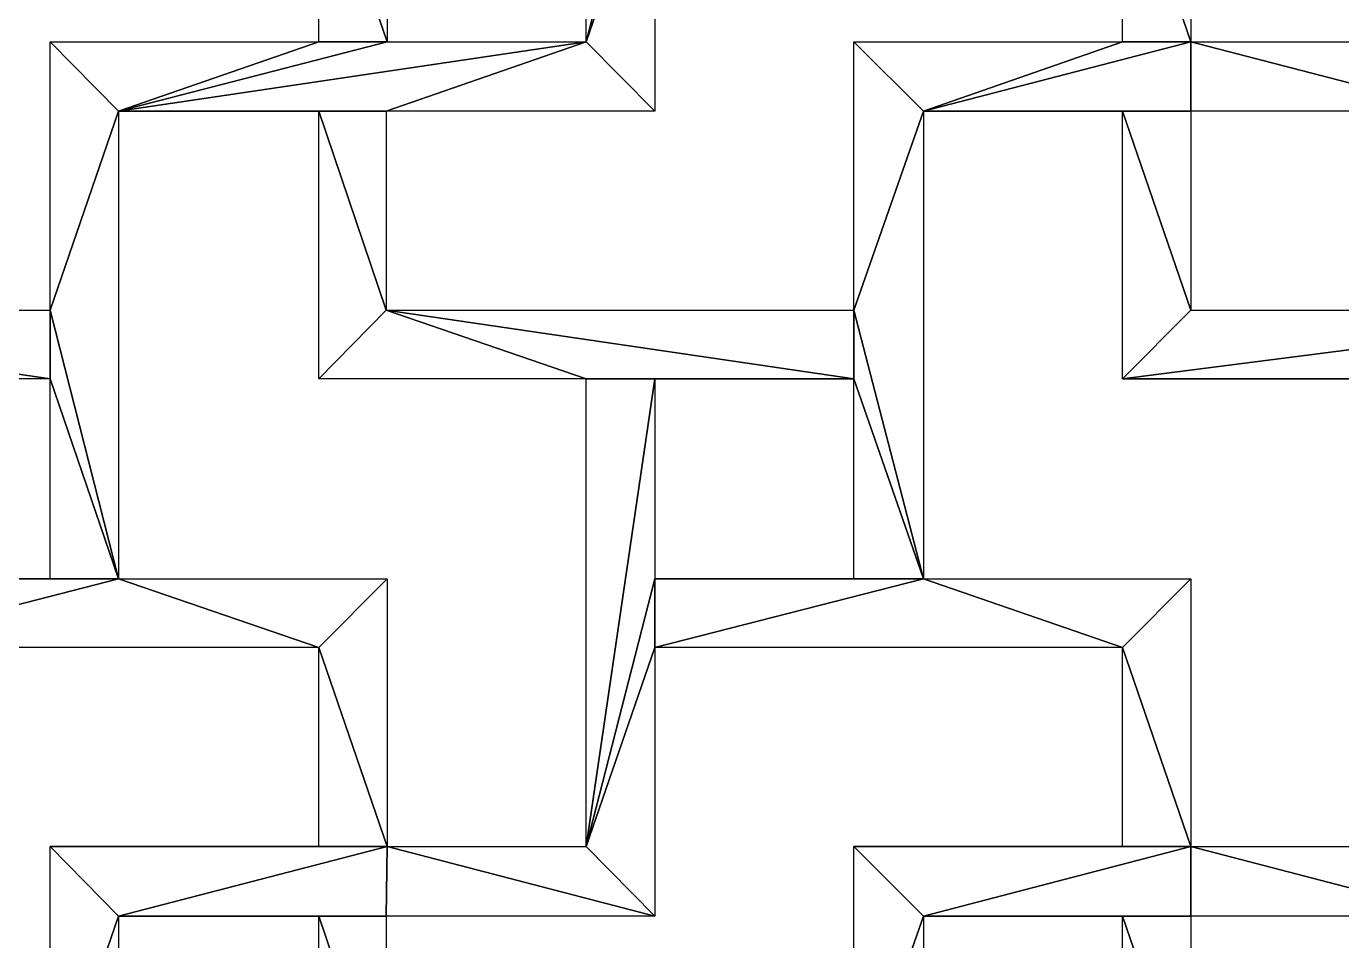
# Model space of a CAD drawing. Header units: centimetres. Extents: x -27.5 to -18.9, y -9.4 to 9.5.
# Drawn here: x -25.642 to -23.354, y -2.883 to -1.293 of the extents above; entities that cross this region are included whole.
import ezdxf

# ---------------------------------------------------------------- set-up
doc = ezdxf.new("R2010")
doc.units = ezdxf.units.CM
doc.header["$MEASUREMENT"] = 0
doc.layers.add('layer 1', color=7, linetype='Continuous')

msp = doc.modelspace()

# ---------------------------------------------------------------- linework, layer by layer
at = {"layer": 'layer 1', "color": 250}
for points in [[(-24.6683, -0.50614), (-24.6683, -0.50614), (-24.6683, -1.31955), (-24.6683, -1.31955), (-24.6683, -1.31955), (-24.6683, -1.31955), (-24.54926, -0.85445), (-24.54926, -0.85445), (-24.54926, -0.85445), (-24.54926, -0.85445), (-24.6683, -0.50614), (-24.6683, -0.50614)], [(-24.6683, -0.50614), (-24.6683, -0.50614), (-24.6683, -1.31955), (-24.6683, -1.31955), (-24.6683, -1.31955), (-24.6683, -1.31955), (-24.54926, -0.85445), (-24.54926, -0.85445), (-24.54926, -0.85445), (-24.54926, -0.85445), (-24.6683, -0.50614), (-24.6683, -0.50614)], [(-25.01455, -0.85445), (-25.01455, -0.85445), (-25.1336, -0.9734), (-25.1336, -0.9734), (-25.1336, -0.9734), (-25.1336, -0.9734), (-25.01455, -1.31955), (-25.01455, -1.31955), (-25.01455, -1.31955), (-25.01455, -1.31955), (-25.01455, -0.85445), (-25.01455, -0.85445)], [(-25.01455, -0.85445), (-25.01455, -0.85445), (-25.1336, -0.9734), (-25.1336, -0.9734), (-25.1336, -0.9734), (-25.1336, -0.9734), (-25.01455, -1.31955), (-25.01455, -1.31955), (-25.01455, -1.31955), (-25.01455, -1.31955), (-25.01455, -0.85445), (-25.01455, -0.85445)], [(-24.54926, -0.85445), (-24.54926, -0.85445), (-24.6683, -1.31955), (-24.6683, -1.31955), (-24.6683, -1.31955), (-24.6683, -1.31955), (-24.54926, -0.9734), (-24.54926, -0.9734), (-24.54926, -0.9734), (-24.54926, -0.9734), (-24.54926, -0.85445), (-24.54926, -0.85445)], [(-24.54926, -0.85445), (-24.54926, -0.85445), (-24.6683, -1.31955), (-24.6683, -1.31955), (-24.6683, -1.31955), (-24.6683, -1.31955), (-24.54926, -0.9734), (-24.54926, -0.9734), (-24.54926, -0.9734), (-24.54926, -0.9734), (-24.54926, -0.85445), (-24.54926, -0.85445)], [(-23.6165, -0.85445), (-23.6165, -0.85445), (-23.73551, -0.9734), (-23.73551, -0.9734), (-23.73551, -0.9734), (-23.73551, -0.9734), (-23.6165, -1.31955), (-23.6165, -1.31955), (-23.6165, -1.31955), (-23.6165, -1.31955), (-23.6165, -0.85445), (-23.6165, -0.85445)], [(-23.6165, -0.85445), (-23.6165, -0.85445), (-23.73551, -0.9734), (-23.73551, -0.9734), (-23.73551, -0.9734), (-23.73551, -0.9734), (-23.6165, -1.31955), (-23.6165, -1.31955), (-23.6165, -1.31955), (-23.6165, -1.31955), (-23.6165, -0.85445), (-23.6165, -0.85445)], [(-25.1336, -0.9734), (-25.1336, -0.9734), (-25.1336, -1.31955), (-25.1336, -1.31955), (-25.1336, -1.31955), (-25.1336, -1.31955), (-25.01455, -1.31955), (-25.01455, -1.31955), (-25.01455, -1.31955), (-25.01455, -1.31955), (-25.1336, -0.9734), (-25.1336, -0.9734)], [(-25.1336, -0.9734), (-25.1336, -0.9734), (-25.1336, -1.31955), (-25.1336, -1.31955), (-25.1336, -1.31955), (-25.1336, -1.31955), (-25.01455, -1.31955), (-25.01455, -1.31955), (-25.01455, -1.31955), (-25.01455, -1.31955), (-25.1336, -0.9734), (-25.1336, -0.9734)], [(-24.54926, -0.9734), (-24.54926, -0.9734), (-24.6683, -1.31955), (-24.6683, -1.31955), (-24.6683, -1.31955), (-24.6683, -1.31955), (-24.54926, -1.4407), (-24.54926, -1.4407), (-24.54926, -1.4407), (-24.54926, -1.4407), (-24.54926, -0.9734), (-24.54926, -0.9734)], [(-24.54926, -0.9734), (-24.54926, -0.9734), (-24.6683, -1.31955), (-24.6683, -1.31955), (-24.6683, -1.31955), (-24.6683, -1.31955), (-24.54926, -1.4407), (-24.54926, -1.4407), (-24.54926, -1.4407), (-24.54926, -1.4407), (-24.54926, -0.9734), (-24.54926, -0.9734)], [(-23.73551, -0.9734), (-23.73551, -0.9734), (-23.73551, -1.31955), (-23.73551, -1.31955), (-23.73551, -1.31955), (-23.73551, -1.31955), (-23.6165, -1.31955), (-23.6165, -1.31955), (-23.6165, -1.31955), (-23.6165, -1.31955), (-23.73551, -0.9734), (-23.73551, -0.9734)], [(-23.73551, -0.9734), (-23.73551, -0.9734), (-23.73551, -1.31955), (-23.73551, -1.31955), (-23.73551, -1.31955), (-23.73551, -1.31955), (-23.6165, -1.31955), (-23.6165, -1.31955), (-23.6165, -1.31955), (-23.6165, -1.31955), (-23.73551, -0.9734), (-23.73551, -0.9734)], [(-25.60105, -1.31955), (-25.60105, -1.31955), (-25.48201, -1.4407), (-25.48201, -1.4407), (-25.48201, -1.4407), (-25.48201, -1.4407), (-25.1336, -1.31955), (-25.1336, -1.31955), (-25.1336, -1.31955), (-25.1336, -1.31955), (-25.60105, -1.31955), (-25.60105, -1.31955)], [(-25.60105, -1.31955), (-25.60105, -1.31955), (-25.48201, -1.4407), (-25.48201, -1.4407), (-25.48201, -1.4407), (-25.48201, -1.4407), (-25.1336, -1.31955), (-25.1336, -1.31955), (-25.1336, -1.31955), (-25.1336, -1.31955), (-25.60105, -1.31955), (-25.60105, -1.31955)], [(-25.60105, -1.31955), (-25.60105, -1.31955), (-25.60105, -1.78681), (-25.60105, -1.78681), (-25.60105, -1.78681), (-25.60105, -1.78681), (-25.48201, -1.4407), (-25.48201, -1.4407), (-25.48201, -1.4407), (-25.48201, -1.4407), (-25.60105, -1.31955), (-25.60105, -1.31955)], [(-25.60105, -1.31955), (-25.60105, -1.31955), (-25.60105, -1.78681), (-25.60105, -1.78681), (-25.60105, -1.78681), (-25.60105, -1.78681), (-25.48201, -1.4407), (-25.48201, -1.4407), (-25.48201, -1.4407), (-25.48201, -1.4407), (-25.60105, -1.31955), (-25.60105, -1.31955)], [(-24.6683, -1.31955), (-24.6683, -1.31955), (-25.48201, -1.4407), (-25.48201, -1.4407), (-25.48201, -1.4407), (-25.48201, -1.4407), (-25.01671, -1.4407), (-25.01671, -1.4407), (-25.01671, -1.4407), (-25.01671, -1.4407), (-24.6683, -1.31955), (-24.6683, -1.31955)], [(-24.6683, -1.31955), (-24.6683, -1.31955), (-25.48201, -1.4407), (-25.48201, -1.4407), (-25.48201, -1.4407), (-25.48201, -1.4407), (-25.01671, -1.4407), (-25.01671, -1.4407), (-25.01671, -1.4407), (-25.01671, -1.4407), (-24.6683, -1.31955), (-24.6683, -1.31955)], [(-25.01455, -1.31955), (-25.01455, -1.31955), (-25.48201, -1.4407), (-25.48201, -1.4407), (-25.48201, -1.4407), (-25.48201, -1.4407), (-24.6683, -1.31955), (-24.6683, -1.31955), (-24.6683, -1.31955), (-24.6683, -1.31955), (-25.01455, -1.31955), (-25.01455, -1.31955)], [(-25.01455, -1.31955), (-25.01455, -1.31955), (-25.48201, -1.4407), (-25.48201, -1.4407), (-25.48201, -1.4407), (-25.48201, -1.4407), (-24.6683, -1.31955), (-24.6683, -1.31955), (-24.6683, -1.31955), (-24.6683, -1.31955), (-25.01455, -1.31955), (-25.01455, -1.31955)], [(-25.1336, -1.31955), (-25.1336, -1.31955), (-25.48201, -1.4407), (-25.48201, -1.4407), (-25.48201, -1.4407), (-25.48201, -1.4407), (-25.01455, -1.31955), (-25.01455, -1.31955), (-25.01455, -1.31955), (-25.01455, -1.31955), (-25.1336, -1.31955), (-25.1336, -1.31955)], [(-25.1336, -1.31955), (-25.1336, -1.31955), (-25.48201, -1.4407), (-25.48201, -1.4407), (-25.48201, -1.4407), (-25.48201, -1.4407), (-25.01455, -1.31955), (-25.01455, -1.31955), (-25.01455, -1.31955), (-25.01455, -1.31955), (-25.1336, -1.31955), (-25.1336, -1.31955)], [(-24.6683, -1.31955), (-24.6683, -1.31955), (-25.01671, -1.4407), (-25.01671, -1.4407), (-25.01671, -1.4407), (-25.01671, -1.4407), (-24.54926, -1.4407), (-24.54926, -1.4407), (-24.54926, -1.4407), (-24.54926, -1.4407), (-24.6683, -1.31955), (-24.6683, -1.31955)], [(-24.6683, -1.31955), (-24.6683, -1.31955), (-25.01671, -1.4407), (-25.01671, -1.4407), (-25.01671, -1.4407), (-25.01671, -1.4407), (-24.54926, -1.4407), (-24.54926, -1.4407), (-24.54926, -1.4407), (-24.54926, -1.4407), (-24.6683, -1.31955), (-24.6683, -1.31955)], [(-24.20296, -1.31955), (-24.20296, -1.31955), (-24.0818, -1.4407), (-24.0818, -1.4407), (-24.0818, -1.4407), (-24.0818, -1.4407), (-23.73551, -1.31955), (-23.73551, -1.31955), (-23.73551, -1.31955), (-23.73551, -1.31955), (-24.20296, -1.31955), (-24.20296, -1.31955)], [(-24.20296, -1.31955), (-24.20296, -1.31955), (-24.0818, -1.4407), (-24.0818, -1.4407), (-24.0818, -1.4407), (-24.0818, -1.4407), (-23.73551, -1.31955), (-23.73551, -1.31955), (-23.73551, -1.31955), (-23.73551, -1.31955), (-24.20296, -1.31955), (-24.20296, -1.31955)], [(-24.20296, -1.31955), (-24.20296, -1.31955), (-24.20296, -1.78681), (-24.20296, -1.78681), (-24.20296, -1.78681), (-24.20296, -1.78681), (-24.0818, -1.4407), (-24.0818, -1.4407), (-24.0818, -1.4407), (-24.0818, -1.4407), (-24.20296, -1.31955), (-24.20296, -1.31955)], [(-24.20296, -1.31955), (-24.20296, -1.31955), (-24.20296, -1.78681), (-24.20296, -1.78681), (-24.20296, -1.78681), (-24.20296, -1.78681), (-24.0818, -1.4407), (-24.0818, -1.4407), (-24.0818, -1.4407), (-24.0818, -1.4407), (-24.20296, -1.31955), (-24.20296, -1.31955)], [(-23.6165, -1.31955), (-23.6165, -1.31955), (-24.0818, -1.4407), (-24.0818, -1.4407), (-24.0818, -1.4407), (-24.0818, -1.4407), (-23.6165, -1.4407), (-23.6165, -1.4407), (-23.6165, -1.4407), (-23.6165, -1.4407), (-23.6165, -1.31955), (-23.6165, -1.31955)], [(-23.6165, -1.31955), (-23.6165, -1.31955), (-24.0818, -1.4407), (-24.0818, -1.4407), (-24.0818, -1.4407), (-24.0818, -1.4407), (-23.6165, -1.4407), (-23.6165, -1.4407), (-23.6165, -1.4407), (-23.6165, -1.4407), (-23.6165, -1.31955), (-23.6165, -1.31955)], [(-23.73551, -1.31955), (-23.73551, -1.31955), (-24.0818, -1.4407), (-24.0818, -1.4407), (-24.0818, -1.4407), (-24.0818, -1.4407), (-23.6165, -1.31955), (-23.6165, -1.31955), (-23.6165, -1.31955), (-23.6165, -1.31955), (-23.73551, -1.31955), (-23.73551, -1.31955)], [(-23.73551, -1.31955), (-23.73551, -1.31955), (-24.0818, -1.4407), (-24.0818, -1.4407), (-24.0818, -1.4407), (-24.0818, -1.4407), (-23.6165, -1.31955), (-23.6165, -1.31955), (-23.6165, -1.31955), (-23.6165, -1.31955), (-23.73551, -1.31955), (-23.73551, -1.31955)], [(-23.6165, -1.31955), (-23.6165, -1.31955), (-23.6165, -1.4407), (-23.6165, -1.4407), (-23.6165, -1.4407), (-23.6165, -1.4407), (-23.15117, -1.4407), (-23.15117, -1.4407), (-23.15117, -1.4407), (-23.15117, -1.4407), (-23.6165, -1.31955), (-23.6165, -1.31955)], [(-23.6165, -1.31955), (-23.6165, -1.31955), (-23.6165, -1.4407), (-23.6165, -1.4407), (-23.6165, -1.4407), (-23.6165, -1.4407), (-23.15117, -1.4407), (-23.15117, -1.4407), (-23.15117, -1.4407), (-23.15117, -1.4407), (-23.6165, -1.31955), (-23.6165, -1.31955)], [(-23.26805, -1.31955), (-23.26805, -1.31955), (-23.6165, -1.31955), (-23.6165, -1.31955), (-23.6165, -1.31955), (-23.6165, -1.31955), (-23.15117, -1.4407), (-23.15117, -1.4407), (-23.15117, -1.4407), (-23.15117, -1.4407), (-23.26805, -1.31955), (-23.26805, -1.31955)], [(-23.26805, -1.31955), (-23.26805, -1.31955), (-23.6165, -1.31955), (-23.6165, -1.31955), (-23.6165, -1.31955), (-23.6165, -1.31955), (-23.15117, -1.4407), (-23.15117, -1.4407), (-23.15117, -1.4407), (-23.15117, -1.4407), (-23.26805, -1.31955), (-23.26805, -1.31955)], [(-25.48201, -1.4407), (-25.48201, -1.4407), (-25.60105, -1.78681), (-25.60105, -1.78681), (-25.60105, -1.78681), (-25.60105, -1.78681), (-25.48201, -2.25407), (-25.48201, -2.25407), (-25.48201, -2.25407), (-25.48201, -2.25407), (-25.48201, -1.4407), (-25.48201, -1.4407)], [(-25.48201, -1.4407), (-25.48201, -1.4407), (-25.60105, -1.78681), (-25.60105, -1.78681), (-25.60105, -1.78681), (-25.60105, -1.78681), (-25.48201, -2.25407), (-25.48201, -2.25407), (-25.48201, -2.25407), (-25.48201, -2.25407), (-25.48201, -1.4407), (-25.48201, -1.4407)], [(-25.01671, -1.4407), (-25.01671, -1.4407), (-25.48201, -1.4407), (-25.48201, -1.4407), (-25.48201, -1.4407), (-25.48201, -1.4407), (-25.1336, -1.4407), (-25.1336, -1.4407), (-25.1336, -1.4407), (-25.1336, -1.4407), (-25.01671, -1.4407), (-25.01671, -1.4407)], [(-25.01671, -1.4407), (-25.01671, -1.4407), (-25.48201, -1.4407), (-25.48201, -1.4407), (-25.48201, -1.4407), (-25.48201, -1.4407), (-25.1336, -1.4407), (-25.1336, -1.4407), (-25.1336, -1.4407), (-25.1336, -1.4407), (-25.01671, -1.4407), (-25.01671, -1.4407)], [(-25.1336, -1.4407), (-25.1336, -1.4407), (-25.1336, -1.9058), (-25.1336, -1.9058), (-25.1336, -1.9058), (-25.1336, -1.9058), (-25.01671, -1.78681), (-25.01671, -1.78681), (-25.01671, -1.78681), (-25.01671, -1.78681), (-25.1336, -1.4407), (-25.1336, -1.4407)], [(-25.1336, -1.4407), (-25.1336, -1.4407), (-25.1336, -1.9058), (-25.1336, -1.9058), (-25.1336, -1.9058), (-25.1336, -1.9058), (-25.01671, -1.78681), (-25.01671, -1.78681), (-25.01671, -1.78681), (-25.01671, -1.78681), (-25.1336, -1.4407), (-25.1336, -1.4407)], [(-25.01671, -1.4407), (-25.01671, -1.4407), (-25.1336, -1.4407), (-25.1336, -1.4407), (-25.1336, -1.4407), (-25.1336, -1.4407), (-25.01671, -1.78681), (-25.01671, -1.78681), (-25.01671, -1.78681), (-25.01671, -1.78681), (-25.01671, -1.4407), (-25.01671, -1.4407)], [(-25.01671, -1.4407), (-25.01671, -1.4407), (-25.1336, -1.4407), (-25.1336, -1.4407), (-25.1336, -1.4407), (-25.1336, -1.4407), (-25.01671, -1.78681), (-25.01671, -1.78681), (-25.01671, -1.78681), (-25.01671, -1.78681), (-25.01671, -1.4407), (-25.01671, -1.4407)], [(-24.0818, -1.4407), (-24.0818, -1.4407), (-24.20296, -1.78681), (-24.20296, -1.78681), (-24.20296, -1.78681), (-24.20296, -1.78681), (-24.0818, -2.25407), (-24.0818, -2.25407), (-24.0818, -2.25407), (-24.0818, -2.25407), (-24.0818, -1.4407), (-24.0818, -1.4407)], [(-24.0818, -1.4407), (-24.0818, -1.4407), (-24.20296, -1.78681), (-24.20296, -1.78681), (-24.20296, -1.78681), (-24.20296, -1.78681), (-24.0818, -2.25407), (-24.0818, -2.25407), (-24.0818, -2.25407), (-24.0818, -2.25407), (-24.0818, -1.4407), (-24.0818, -1.4407)], [(-23.6165, -1.4407), (-23.6165, -1.4407), (-24.0818, -1.4407), (-24.0818, -1.4407), (-24.0818, -1.4407), (-24.0818, -1.4407), (-23.73551, -1.4407), (-23.73551, -1.4407), (-23.73551, -1.4407), (-23.73551, -1.4407), (-23.6165, -1.4407), (-23.6165, -1.4407)], [(-23.6165, -1.4407), (-23.6165, -1.4407), (-24.0818, -1.4407), (-24.0818, -1.4407), (-24.0818, -1.4407), (-24.0818, -1.4407), (-23.73551, -1.4407), (-23.73551, -1.4407), (-23.73551, -1.4407), (-23.73551, -1.4407), (-23.6165, -1.4407), (-23.6165, -1.4407)], [(-23.73551, -1.4407), (-23.73551, -1.4407), (-23.73551, -1.9058), (-23.73551, -1.9058), (-23.73551, -1.9058), (-23.73551, -1.9058), (-23.6165, -1.78681), (-23.6165, -1.78681), (-23.6165, -1.78681), (-23.6165, -1.78681), (-23.73551, -1.4407), (-23.73551, -1.4407)], [(-23.73551, -1.4407), (-23.73551, -1.4407), (-23.73551, -1.9058), (-23.73551, -1.9058), (-23.73551, -1.9058), (-23.73551, -1.9058), (-23.6165, -1.78681), (-23.6165, -1.78681), (-23.6165, -1.78681), (-23.6165, -1.78681), (-23.73551, -1.4407), (-23.73551, -1.4407)], [(-23.6165, -1.4407), (-23.6165, -1.4407), (-23.73551, -1.4407), (-23.73551, -1.4407), (-23.73551, -1.4407), (-23.73551, -1.4407), (-23.6165, -1.78681), (-23.6165, -1.78681), (-23.6165, -1.78681), (-23.6165, -1.78681), (-23.6165, -1.4407), (-23.6165, -1.4407)], [(-23.6165, -1.4407), (-23.6165, -1.4407), (-23.73551, -1.4407), (-23.73551, -1.4407), (-23.73551, -1.4407), (-23.73551, -1.4407), (-23.6165, -1.78681), (-23.6165, -1.78681), (-23.6165, -1.78681), (-23.6165, -1.78681), (-23.6165, -1.4407), (-23.6165, -1.4407)], [(-26.4148, -1.78681), (-26.4148, -1.78681), (-25.9473, -1.9058), (-25.9473, -1.9058), (-25.9473, -1.9058), (-25.9473, -1.9058), (-25.60105, -1.9058), (-25.60105, -1.9058), (-25.60105, -1.9058), (-25.60105, -1.9058), (-26.4148, -1.78681), (-26.4148, -1.78681)], [(-26.4148, -1.78681), (-26.4148, -1.78681), (-25.9473, -1.9058), (-25.9473, -1.9058), (-25.9473, -1.9058), (-25.9473, -1.9058), (-25.60105, -1.9058), (-25.60105, -1.9058), (-25.60105, -1.9058), (-25.60105, -1.9058), (-26.4148, -1.78681), (-26.4148, -1.78681)], [(-25.60105, -1.9058), (-25.60105, -1.9058), (-25.60105, -1.78681), (-25.60105, -1.78681), (-25.60105, -1.78681), (-25.60105, -1.78681), (-26.4148, -1.78681), (-26.4148, -1.78681), (-26.4148, -1.78681), (-26.4148, -1.78681), (-25.60105, -1.9058), (-25.60105, -1.9058)], [(-25.60105, -1.9058), (-25.60105, -1.9058), (-25.60105, -1.78681), (-25.60105, -1.78681), (-25.60105, -1.78681), (-25.60105, -1.78681), (-26.4148, -1.78681), (-26.4148, -1.78681), (-26.4148, -1.78681), (-26.4148, -1.78681), (-25.60105, -1.9058), (-25.60105, -1.9058)], [(-25.60105, -1.78681), (-25.60105, -1.78681), (-25.60105, -1.9058), (-25.60105, -1.9058), (-25.60105, -1.9058), (-25.60105, -1.9058), (-25.48201, -2.25407), (-25.48201, -2.25407), (-25.48201, -2.25407), (-25.48201, -2.25407), (-25.60105, -1.78681), (-25.60105, -1.78681)], [(-25.60105, -1.78681), (-25.60105, -1.78681), (-25.60105, -1.9058), (-25.60105, -1.9058), (-25.60105, -1.9058), (-25.60105, -1.9058), (-25.48201, -2.25407), (-25.48201, -2.25407), (-25.48201, -2.25407), (-25.48201, -2.25407), (-25.60105, -1.78681), (-25.60105, -1.78681)], [(-25.01671, -1.78681), (-25.01671, -1.78681), (-25.1336, -1.9058), (-25.1336, -1.9058), (-25.1336, -1.9058), (-25.1336, -1.9058), (-24.6683, -1.9058), (-24.6683, -1.9058), (-24.6683, -1.9058), (-24.6683, -1.9058), (-25.01671, -1.78681), (-25.01671, -1.78681)], [(-25.01671, -1.78681), (-25.01671, -1.78681), (-25.1336, -1.9058), (-25.1336, -1.9058), (-25.1336, -1.9058), (-25.1336, -1.9058), (-24.6683, -1.9058), (-24.6683, -1.9058), (-24.6683, -1.9058), (-24.6683, -1.9058), (-25.01671, -1.78681), (-25.01671, -1.78681)], [(-25.01671, -1.78681), (-25.01671, -1.78681), (-24.6683, -1.9058), (-24.6683, -1.9058), (-24.6683, -1.9058), (-24.6683, -1.9058), (-24.20296, -1.9058), (-24.20296, -1.9058), (-24.20296, -1.9058), (-24.20296, -1.9058), (-25.01671, -1.78681), (-25.01671, -1.78681)], [(-25.01671, -1.78681), (-25.01671, -1.78681), (-24.6683, -1.9058), (-24.6683, -1.9058), (-24.6683, -1.9058), (-24.6683, -1.9058), (-24.20296, -1.9058), (-24.20296, -1.9058), (-24.20296, -1.9058), (-24.20296, -1.9058), (-25.01671, -1.78681), (-25.01671, -1.78681)], [(-24.20296, -1.9058), (-24.20296, -1.9058), (-24.20296, -1.78681), (-24.20296, -1.78681), (-24.20296, -1.78681), (-24.20296, -1.78681), (-25.01671, -1.78681), (-25.01671, -1.78681), (-25.01671, -1.78681), (-25.01671, -1.78681), (-24.20296, -1.9058), (-24.20296, -1.9058)], [(-24.20296, -1.9058), (-24.20296, -1.9058), (-24.20296, -1.78681), (-24.20296, -1.78681), (-24.20296, -1.78681), (-24.20296, -1.78681), (-25.01671, -1.78681), (-25.01671, -1.78681), (-25.01671, -1.78681), (-25.01671, -1.78681), (-24.20296, -1.9058), (-24.20296, -1.9058)], [(-24.20296, -1.78681), (-24.20296, -1.78681), (-24.20296, -1.9058), (-24.20296, -1.9058), (-24.20296, -1.9058), (-24.20296, -1.9058), (-24.0818, -2.25407), (-24.0818, -2.25407), (-24.0818, -2.25407), (-24.0818, -2.25407), (-24.20296, -1.78681), (-24.20296, -1.78681)], [(-24.20296, -1.78681), (-24.20296, -1.78681), (-24.20296, -1.9058), (-24.20296, -1.9058), (-24.20296, -1.9058), (-24.20296, -1.9058), (-24.0818, -2.25407), (-24.0818, -2.25407), (-24.0818, -2.25407), (-24.0818, -2.25407), (-24.20296, -1.78681), (-24.20296, -1.78681)], [(-22.80275, -1.78681), (-22.80275, -1.78681), (-23.73551, -1.9058), (-23.73551, -1.9058), (-23.73551, -1.9058), (-23.73551, -1.9058), (-23.15117, -1.9058), (-23.15117, -1.9058), (-23.15117, -1.9058), (-23.15117, -1.9058), (-22.80275, -1.78681), (-22.80275, -1.78681)], [(-22.80275, -1.78681), (-22.80275, -1.78681), (-23.73551, -1.9058), (-23.73551, -1.9058), (-23.73551, -1.9058), (-23.73551, -1.9058), (-23.15117, -1.9058), (-23.15117, -1.9058), (-23.15117, -1.9058), (-23.15117, -1.9058), (-22.80275, -1.78681), (-22.80275, -1.78681)], [(-23.6165, -1.78681), (-23.6165, -1.78681), (-23.73551, -1.9058), (-23.73551, -1.9058), (-23.73551, -1.9058), (-23.73551, -1.9058), (-22.80275, -1.78681), (-22.80275, -1.78681), (-22.80275, -1.78681), (-22.80275, -1.78681), (-23.6165, -1.78681), (-23.6165, -1.78681)], [(-23.6165, -1.78681), (-23.6165, -1.78681), (-23.73551, -1.9058), (-23.73551, -1.9058), (-23.73551, -1.9058), (-23.73551, -1.9058), (-22.80275, -1.78681), (-22.80275, -1.78681), (-22.80275, -1.78681), (-22.80275, -1.78681), (-23.6165, -1.78681), (-23.6165, -1.78681)], [(-25.60105, -1.9058), (-25.60105, -1.9058), (-25.60105, -2.25407), (-25.60105, -2.25407), (-25.60105, -2.25407), (-25.60105, -2.25407), (-25.48201, -2.25407), (-25.48201, -2.25407), (-25.48201, -2.25407), (-25.48201, -2.25407), (-25.60105, -1.9058), (-25.60105, -1.9058)], [(-25.60105, -1.9058), (-25.60105, -1.9058), (-25.60105, -2.25407), (-25.60105, -2.25407), (-25.60105, -2.25407), (-25.60105, -2.25407), (-25.48201, -2.25407), (-25.48201, -2.25407), (-25.48201, -2.25407), (-25.48201, -2.25407), (-25.60105, -1.9058), (-25.60105, -1.9058)], [(-24.54926, -1.9058), (-24.54926, -1.9058), (-24.6683, -2.71918), (-24.6683, -2.71918), (-24.6683, -2.71918), (-24.6683, -2.71918), (-24.54926, -2.25407), (-24.54926, -2.25407), (-24.54926, -2.25407), (-24.54926, -2.25407), (-24.54926, -1.9058), (-24.54926, -1.9058)], [(-24.54926, -1.9058), (-24.54926, -1.9058), (-24.6683, -2.71918), (-24.6683, -2.71918), (-24.6683, -2.71918), (-24.6683, -2.71918), (-24.54926, -2.25407), (-24.54926, -2.25407), (-24.54926, -2.25407), (-24.54926, -2.25407), (-24.54926, -1.9058), (-24.54926, -1.9058)], [(-24.6683, -1.9058), (-24.6683, -1.9058), (-24.54926, -1.9058), (-24.54926, -1.9058), (-24.54926, -1.9058), (-24.54926, -1.9058), (-24.20296, -1.9058), (-24.20296, -1.9058), (-24.20296, -1.9058), (-24.20296, -1.9058), (-24.6683, -1.9058), (-24.6683, -1.9058)], [(-24.6683, -1.9058), (-24.6683, -1.9058), (-24.54926, -1.9058), (-24.54926, -1.9058), (-24.54926, -1.9058), (-24.54926, -1.9058), (-24.20296, -1.9058), (-24.20296, -1.9058), (-24.20296, -1.9058), (-24.20296, -1.9058), (-24.6683, -1.9058), (-24.6683, -1.9058)], [(-24.6683, -1.9058), (-24.6683, -1.9058), (-24.6683, -2.71918), (-24.6683, -2.71918), (-24.6683, -2.71918), (-24.6683, -2.71918), (-24.54926, -1.9058), (-24.54926, -1.9058), (-24.54926, -1.9058), (-24.54926, -1.9058), (-24.6683, -1.9058), (-24.6683, -1.9058)], [(-24.6683, -1.9058), (-24.6683, -1.9058), (-24.6683, -2.71918), (-24.6683, -2.71918), (-24.6683, -2.71918), (-24.6683, -2.71918), (-24.54926, -1.9058), (-24.54926, -1.9058), (-24.54926, -1.9058), (-24.54926, -1.9058), (-24.6683, -1.9058), (-24.6683, -1.9058)], [(-24.20296, -1.9058), (-24.20296, -1.9058), (-24.20296, -2.25407), (-24.20296, -2.25407), (-24.20296, -2.25407), (-24.20296, -2.25407), (-24.0818, -2.25407), (-24.0818, -2.25407), (-24.0818, -2.25407), (-24.0818, -2.25407), (-24.20296, -1.9058), (-24.20296, -1.9058)], [(-24.20296, -1.9058), (-24.20296, -1.9058), (-24.20296, -2.25407), (-24.20296, -2.25407), (-24.20296, -2.25407), (-24.20296, -2.25407), (-24.0818, -2.25407), (-24.0818, -2.25407), (-24.0818, -2.25407), (-24.0818, -2.25407), (-24.20296, -1.9058), (-24.20296, -1.9058)], [(-23.15117, -1.9058), (-23.15117, -1.9058), (-23.73551, -1.9058), (-23.73551, -1.9058), (-23.73551, -1.9058), (-23.73551, -1.9058), (-23.26805, -1.9058), (-23.26805, -1.9058), (-23.26805, -1.9058), (-23.26805, -1.9058), (-23.15117, -1.9058), (-23.15117, -1.9058)], [(-23.15117, -1.9058), (-23.15117, -1.9058), (-23.73551, -1.9058), (-23.73551, -1.9058), (-23.73551, -1.9058), (-23.73551, -1.9058), (-23.26805, -1.9058), (-23.26805, -1.9058), (-23.26805, -1.9058), (-23.26805, -1.9058), (-23.15117, -1.9058), (-23.15117, -1.9058)], [(-25.48201, -2.25407), (-25.48201, -2.25407), (-25.9473, -2.37307), (-25.9473, -2.37307), (-25.9473, -2.37307), (-25.9473, -2.37307), (-25.1336, -2.37307), (-25.1336, -2.37307), (-25.1336, -2.37307), (-25.1336, -2.37307), (-25.48201, -2.25407), (-25.48201, -2.25407)], [(-25.48201, -2.25407), (-25.48201, -2.25407), (-25.9473, -2.37307), (-25.9473, -2.37307), (-25.9473, -2.37307), (-25.9473, -2.37307), (-25.1336, -2.37307), (-25.1336, -2.37307), (-25.1336, -2.37307), (-25.1336, -2.37307), (-25.48201, -2.25407), (-25.48201, -2.25407)], [(-25.9473, -2.25407), (-25.9473, -2.25407), (-25.9473, -2.37307), (-25.9473, -2.37307), (-25.9473, -2.37307), (-25.9473, -2.37307), (-25.48201, -2.25407), (-25.48201, -2.25407), (-25.48201, -2.25407), (-25.48201, -2.25407), (-25.9473, -2.25407), (-25.9473, -2.25407)], [(-25.9473, -2.25407), (-25.9473, -2.25407), (-25.9473, -2.37307), (-25.9473, -2.37307), (-25.9473, -2.37307), (-25.9473, -2.37307), (-25.48201, -2.25407), (-25.48201, -2.25407), (-25.48201, -2.25407), (-25.48201, -2.25407), (-25.9473, -2.25407), (-25.9473, -2.25407)], [(-25.60105, -2.25407), (-25.60105, -2.25407), (-25.9473, -2.25407), (-25.9473, -2.25407), (-25.9473, -2.25407), (-25.9473, -2.25407), (-25.48201, -2.25407), (-25.48201, -2.25407), (-25.48201, -2.25407), (-25.48201, -2.25407), (-25.60105, -2.25407), (-25.60105, -2.25407)], [(-25.60105, -2.25407), (-25.60105, -2.25407), (-25.9473, -2.25407), (-25.9473, -2.25407), (-25.9473, -2.25407), (-25.9473, -2.25407), (-25.48201, -2.25407), (-25.48201, -2.25407), (-25.48201, -2.25407), (-25.48201, -2.25407), (-25.60105, -2.25407), (-25.60105, -2.25407)], [(-25.48201, -2.25407), (-25.48201, -2.25407), (-25.1336, -2.37307), (-25.1336, -2.37307), (-25.1336, -2.37307), (-25.1336, -2.37307), (-25.01455, -2.25407), (-25.01455, -2.25407), (-25.01455, -2.25407), (-25.01455, -2.25407), (-25.48201, -2.25407), (-25.48201, -2.25407)], [(-25.48201, -2.25407), (-25.48201, -2.25407), (-25.1336, -2.37307), (-25.1336, -2.37307), (-25.1336, -2.37307), (-25.1336, -2.37307), (-25.01455, -2.25407), (-25.01455, -2.25407), (-25.01455, -2.25407), (-25.01455, -2.25407), (-25.48201, -2.25407), (-25.48201, -2.25407)], [(-25.01455, -2.25407), (-25.01455, -2.25407), (-25.1336, -2.37307), (-25.1336, -2.37307), (-25.1336, -2.37307), (-25.1336, -2.37307), (-25.01455, -2.71918), (-25.01455, -2.71918), (-25.01455, -2.71918), (-25.01455, -2.71918), (-25.01455, -2.25407), (-25.01455, -2.25407)], [(-25.01455, -2.25407), (-25.01455, -2.25407), (-25.1336, -2.37307), (-25.1336, -2.37307), (-25.1336, -2.37307), (-25.1336, -2.37307), (-25.01455, -2.71918), (-25.01455, -2.71918), (-25.01455, -2.71918), (-25.01455, -2.71918), (-25.01455, -2.25407), (-25.01455, -2.25407)], [(-24.54926, -2.25407), (-24.54926, -2.25407), (-24.6683, -2.71918), (-24.6683, -2.71918), (-24.6683, -2.71918), (-24.6683, -2.71918), (-24.54926, -2.37307), (-24.54926, -2.37307), (-24.54926, -2.37307), (-24.54926, -2.37307), (-24.54926, -2.25407), (-24.54926, -2.25407)], [(-24.54926, -2.25407), (-24.54926, -2.25407), (-24.6683, -2.71918), (-24.6683, -2.71918), (-24.6683, -2.71918), (-24.6683, -2.71918), (-24.54926, -2.37307), (-24.54926, -2.37307), (-24.54926, -2.37307), (-24.54926, -2.37307), (-24.54926, -2.25407), (-24.54926, -2.25407)], [(-24.0818, -2.25407), (-24.0818, -2.25407), (-24.54926, -2.37307), (-24.54926, -2.37307), (-24.54926, -2.37307), (-24.54926, -2.37307), (-23.73551, -2.37307), (-23.73551, -2.37307), (-23.73551, -2.37307), (-23.73551, -2.37307), (-24.0818, -2.25407), (-24.0818, -2.25407)], [(-24.0818, -2.25407), (-24.0818, -2.25407), (-24.54926, -2.37307), (-24.54926, -2.37307), (-24.54926, -2.37307), (-24.54926, -2.37307), (-23.73551, -2.37307), (-23.73551, -2.37307), (-23.73551, -2.37307), (-23.73551, -2.37307), (-24.0818, -2.25407), (-24.0818, -2.25407)], [(-24.54926, -2.25407), (-24.54926, -2.25407), (-24.54926, -2.37307), (-24.54926, -2.37307), (-24.54926, -2.37307), (-24.54926, -2.37307), (-24.0818, -2.25407), (-24.0818, -2.25407), (-24.0818, -2.25407), (-24.0818, -2.25407), (-24.54926, -2.25407), (-24.54926, -2.25407)], [(-24.54926, -2.25407), (-24.54926, -2.25407), (-24.54926, -2.37307), (-24.54926, -2.37307), (-24.54926, -2.37307), (-24.54926, -2.37307), (-24.0818, -2.25407), (-24.0818, -2.25407), (-24.0818, -2.25407), (-24.0818, -2.25407), (-24.54926, -2.25407), (-24.54926, -2.25407)], [(-24.20296, -2.25407), (-24.20296, -2.25407), (-24.54926, -2.25407), (-24.54926, -2.25407), (-24.54926, -2.25407), (-24.54926, -2.25407), (-24.0818, -2.25407), (-24.0818, -2.25407), (-24.0818, -2.25407), (-24.0818, -2.25407), (-24.20296, -2.25407), (-24.20296, -2.25407)], [(-24.20296, -2.25407), (-24.20296, -2.25407), (-24.54926, -2.25407), (-24.54926, -2.25407), (-24.54926, -2.25407), (-24.54926, -2.25407), (-24.0818, -2.25407), (-24.0818, -2.25407), (-24.0818, -2.25407), (-24.0818, -2.25407), (-24.20296, -2.25407), (-24.20296, -2.25407)], [(-24.0818, -2.25407), (-24.0818, -2.25407), (-23.73551, -2.37307), (-23.73551, -2.37307), (-23.73551, -2.37307), (-23.73551, -2.37307), (-23.6165, -2.25407), (-23.6165, -2.25407), (-23.6165, -2.25407), (-23.6165, -2.25407), (-24.0818, -2.25407), (-24.0818, -2.25407)], [(-24.0818, -2.25407), (-24.0818, -2.25407), (-23.73551, -2.37307), (-23.73551, -2.37307), (-23.73551, -2.37307), (-23.73551, -2.37307), (-23.6165, -2.25407), (-23.6165, -2.25407), (-23.6165, -2.25407), (-23.6165, -2.25407), (-24.0818, -2.25407), (-24.0818, -2.25407)], [(-23.6165, -2.25407), (-23.6165, -2.25407), (-23.73551, -2.37307), (-23.73551, -2.37307), (-23.73551, -2.37307), (-23.73551, -2.37307), (-23.6165, -2.71918), (-23.6165, -2.71918), (-23.6165, -2.71918), (-23.6165, -2.71918), (-23.6165, -2.25407), (-23.6165, -2.25407)], [(-23.6165, -2.25407), (-23.6165, -2.25407), (-23.73551, -2.37307), (-23.73551, -2.37307), (-23.73551, -2.37307), (-23.73551, -2.37307), (-23.6165, -2.71918), (-23.6165, -2.71918), (-23.6165, -2.71918), (-23.6165, -2.71918), (-23.6165, -2.25407), (-23.6165, -2.25407)], [(-25.1336, -2.37307), (-25.1336, -2.37307), (-25.1336, -2.71918), (-25.1336, -2.71918), (-25.1336, -2.71918), (-25.1336, -2.71918), (-25.01455, -2.71918), (-25.01455, -2.71918), (-25.01455, -2.71918), (-25.01455, -2.71918), (-25.1336, -2.37307), (-25.1336, -2.37307)], [(-25.1336, -2.37307), (-25.1336, -2.37307), (-25.1336, -2.71918), (-25.1336, -2.71918), (-25.1336, -2.71918), (-25.1336, -2.71918), (-25.01455, -2.71918), (-25.01455, -2.71918), (-25.01455, -2.71918), (-25.01455, -2.71918), (-25.1336, -2.37307), (-25.1336, -2.37307)], [(-24.54926, -2.37307), (-24.54926, -2.37307), (-24.6683, -2.71918), (-24.6683, -2.71918), (-24.6683, -2.71918), (-24.6683, -2.71918), (-24.54926, -2.84033), (-24.54926, -2.84033), (-24.54926, -2.84033), (-24.54926, -2.84033), (-24.54926, -2.37307), (-24.54926, -2.37307)], [(-24.54926, -2.37307), (-24.54926, -2.37307), (-24.6683, -2.71918), (-24.6683, -2.71918), (-24.6683, -2.71918), (-24.6683, -2.71918), (-24.54926, -2.84033), (-24.54926, -2.84033), (-24.54926, -2.84033), (-24.54926, -2.84033), (-24.54926, -2.37307), (-24.54926, -2.37307)], [(-23.73551, -2.37307), (-23.73551, -2.37307), (-23.73551, -2.71918), (-23.73551, -2.71918), (-23.73551, -2.71918), (-23.73551, -2.71918), (-23.6165, -2.71918), (-23.6165, -2.71918), (-23.6165, -2.71918), (-23.6165, -2.71918), (-23.73551, -2.37307), (-23.73551, -2.37307)], [(-23.73551, -2.37307), (-23.73551, -2.37307), (-23.73551, -2.71918), (-23.73551, -2.71918), (-23.73551, -2.71918), (-23.73551, -2.71918), (-23.6165, -2.71918), (-23.6165, -2.71918), (-23.6165, -2.71918), (-23.6165, -2.71918), (-23.73551, -2.37307), (-23.73551, -2.37307)], [(-25.60105, -2.71918), (-25.60105, -2.71918), (-25.48201, -2.84033), (-25.48201, -2.84033), (-25.48201, -2.84033), (-25.48201, -2.84033), (-25.01455, -2.71918), (-25.01455, -2.71918), (-25.01455, -2.71918), (-25.01455, -2.71918), (-25.60105, -2.71918), (-25.60105, -2.71918)], [(-25.60105, -2.71918), (-25.60105, -2.71918), (-25.48201, -2.84033), (-25.48201, -2.84033), (-25.48201, -2.84033), (-25.48201, -2.84033), (-25.01455, -2.71918), (-25.01455, -2.71918), (-25.01455, -2.71918), (-25.01455, -2.71918), (-25.60105, -2.71918), (-25.60105, -2.71918)], [(-25.60105, -2.71918), (-25.60105, -2.71918), (-25.60105, -3.18648), (-25.60105, -3.18648), (-25.60105, -3.18648), (-25.60105, -3.18648), (-25.48201, -2.84033), (-25.48201, -2.84033), (-25.48201, -2.84033), (-25.48201, -2.84033), (-25.60105, -2.71918), (-25.60105, -2.71918)], [(-25.60105, -2.71918), (-25.60105, -2.71918), (-25.60105, -3.18648), (-25.60105, -3.18648), (-25.60105, -3.18648), (-25.60105, -3.18648), (-25.48201, -2.84033), (-25.48201, -2.84033), (-25.48201, -2.84033), (-25.48201, -2.84033), (-25.60105, -2.71918), (-25.60105, -2.71918)], [(-25.01455, -2.71918), (-25.01455, -2.71918), (-25.1336, -2.71918), (-25.1336, -2.71918), (-25.1336, -2.71918), (-25.1336, -2.71918), (-25.60105, -2.71918), (-25.60105, -2.71918), (-25.60105, -2.71918), (-25.60105, -2.71918), (-25.01455, -2.71918), (-25.01455, -2.71918)], [(-25.01455, -2.71918), (-25.01455, -2.71918), (-25.1336, -2.71918), (-25.1336, -2.71918), (-25.1336, -2.71918), (-25.1336, -2.71918), (-25.60105, -2.71918), (-25.60105, -2.71918), (-25.60105, -2.71918), (-25.60105, -2.71918), (-25.01455, -2.71918), (-25.01455, -2.71918)], [(-25.01455, -2.71918), (-25.01455, -2.71918), (-25.48201, -2.84033), (-25.48201, -2.84033), (-25.48201, -2.84033), (-25.48201, -2.84033), (-25.01671, -2.84033), (-25.01671, -2.84033), (-25.01671, -2.84033), (-25.01671, -2.84033), (-25.01455, -2.71918), (-25.01455, -2.71918)], [(-25.01455, -2.71918), (-25.01455, -2.71918), (-25.48201, -2.84033), (-25.48201, -2.84033), (-25.48201, -2.84033), (-25.48201, -2.84033), (-25.01671, -2.84033), (-25.01671, -2.84033), (-25.01671, -2.84033), (-25.01671, -2.84033), (-25.01455, -2.71918), (-25.01455, -2.71918)], [(-25.01455, -2.71918), (-25.01455, -2.71918), (-25.01671, -2.84033), (-25.01671, -2.84033), (-25.01671, -2.84033), (-25.01671, -2.84033), (-24.54926, -2.84033), (-24.54926, -2.84033), (-24.54926, -2.84033), (-24.54926, -2.84033), (-25.01455, -2.71918), (-25.01455, -2.71918)], [(-25.01455, -2.71918), (-25.01455, -2.71918), (-25.01671, -2.84033), (-25.01671, -2.84033), (-25.01671, -2.84033), (-25.01671, -2.84033), (-24.54926, -2.84033), (-24.54926, -2.84033), (-24.54926, -2.84033), (-24.54926, -2.84033), (-25.01455, -2.71918), (-25.01455, -2.71918)], [(-24.6683, -2.71918), (-24.6683, -2.71918), (-25.01455, -2.71918), (-25.01455, -2.71918), (-25.01455, -2.71918), (-25.01455, -2.71918), (-24.54926, -2.84033), (-24.54926, -2.84033), (-24.54926, -2.84033), (-24.54926, -2.84033), (-24.6683, -2.71918), (-24.6683, -2.71918)], [(-24.6683, -2.71918), (-24.6683, -2.71918), (-25.01455, -2.71918), (-25.01455, -2.71918), (-25.01455, -2.71918), (-25.01455, -2.71918), (-24.54926, -2.84033), (-24.54926, -2.84033), (-24.54926, -2.84033), (-24.54926, -2.84033), (-24.6683, -2.71918), (-24.6683, -2.71918)], [(-24.20296, -2.71918), (-24.20296, -2.71918), (-24.0818, -2.84033), (-24.0818, -2.84033), (-24.0818, -2.84033), (-24.0818, -2.84033), (-23.6165, -2.71918), (-23.6165, -2.71918), (-23.6165, -2.71918), (-23.6165, -2.71918), (-24.20296, -2.71918), (-24.20296, -2.71918)], [(-24.20296, -2.71918), (-24.20296, -2.71918), (-24.0818, -2.84033), (-24.0818, -2.84033), (-24.0818, -2.84033), (-24.0818, -2.84033), (-23.6165, -2.71918), (-23.6165, -2.71918), (-23.6165, -2.71918), (-23.6165, -2.71918), (-24.20296, -2.71918), (-24.20296, -2.71918)], [(-24.20296, -2.71918), (-24.20296, -2.71918), (-24.20296, -3.18648), (-24.20296, -3.18648), (-24.20296, -3.18648), (-24.20296, -3.18648), (-24.0818, -2.84033), (-24.0818, -2.84033), (-24.0818, -2.84033), (-24.0818, -2.84033), (-24.20296, -2.71918), (-24.20296, -2.71918)], [(-24.20296, -2.71918), (-24.20296, -2.71918), (-24.20296, -3.18648), (-24.20296, -3.18648), (-24.20296, -3.18648), (-24.20296, -3.18648), (-24.0818, -2.84033), (-24.0818, -2.84033), (-24.0818, -2.84033), (-24.0818, -2.84033), (-24.20296, -2.71918), (-24.20296, -2.71918)], [(-23.6165, -2.71918), (-23.6165, -2.71918), (-23.73551, -2.71918), (-23.73551, -2.71918), (-23.73551, -2.71918), (-23.73551, -2.71918), (-24.20296, -2.71918), (-24.20296, -2.71918), (-24.20296, -2.71918), (-24.20296, -2.71918), (-23.6165, -2.71918), (-23.6165, -2.71918)], [(-23.6165, -2.71918), (-23.6165, -2.71918), (-23.73551, -2.71918), (-23.73551, -2.71918), (-23.73551, -2.71918), (-23.73551, -2.71918), (-24.20296, -2.71918), (-24.20296, -2.71918), (-24.20296, -2.71918), (-24.20296, -2.71918), (-23.6165, -2.71918), (-23.6165, -2.71918)], [(-23.6165, -2.71918), (-23.6165, -2.71918), (-24.0818, -2.84033), (-24.0818, -2.84033), (-24.0818, -2.84033), (-24.0818, -2.84033), (-23.6165, -2.84033), (-23.6165, -2.84033), (-23.6165, -2.84033), (-23.6165, -2.84033), (-23.6165, -2.71918), (-23.6165, -2.71918)], [(-23.6165, -2.71918), (-23.6165, -2.71918), (-24.0818, -2.84033), (-24.0818, -2.84033), (-24.0818, -2.84033), (-24.0818, -2.84033), (-23.6165, -2.84033), (-23.6165, -2.84033), (-23.6165, -2.84033), (-23.6165, -2.84033), (-23.6165, -2.71918), (-23.6165, -2.71918)], [(-23.6165, -2.71918), (-23.6165, -2.71918), (-23.6165, -2.84033), (-23.6165, -2.84033), (-23.6165, -2.84033), (-23.6165, -2.84033), (-23.15117, -2.84033), (-23.15117, -2.84033), (-23.15117, -2.84033), (-23.15117, -2.84033), (-23.6165, -2.71918), (-23.6165, -2.71918)], [(-23.6165, -2.71918), (-23.6165, -2.71918), (-23.6165, -2.84033), (-23.6165, -2.84033), (-23.6165, -2.84033), (-23.6165, -2.84033), (-23.15117, -2.84033), (-23.15117, -2.84033), (-23.15117, -2.84033), (-23.15117, -2.84033), (-23.6165, -2.71918), (-23.6165, -2.71918)], [(-23.26805, -2.71918), (-23.26805, -2.71918), (-23.6165, -2.71918), (-23.6165, -2.71918), (-23.6165, -2.71918), (-23.6165, -2.71918), (-23.15117, -2.84033), (-23.15117, -2.84033), (-23.15117, -2.84033), (-23.15117, -2.84033), (-23.26805, -2.71918), (-23.26805, -2.71918)], [(-23.26805, -2.71918), (-23.26805, -2.71918), (-23.6165, -2.71918), (-23.6165, -2.71918), (-23.6165, -2.71918), (-23.6165, -2.71918), (-23.15117, -2.84033), (-23.15117, -2.84033), (-23.15117, -2.84033), (-23.15117, -2.84033), (-23.26805, -2.71918), (-23.26805, -2.71918)], [(-25.48201, -2.84033), (-25.48201, -2.84033), (-25.60105, -3.18648), (-25.60105, -3.18648), (-25.60105, -3.18648), (-25.60105, -3.18648), (-25.48201, -3.65374), (-25.48201, -3.65374), (-25.48201, -3.65374), (-25.48201, -3.65374), (-25.48201, -2.84033), (-25.48201, -2.84033)], [(-25.48201, -2.84033), (-25.48201, -2.84033), (-25.60105, -3.18648), (-25.60105, -3.18648), (-25.60105, -3.18648), (-25.60105, -3.18648), (-25.48201, -3.65374), (-25.48201, -3.65374), (-25.48201, -3.65374), (-25.48201, -3.65374), (-25.48201, -2.84033), (-25.48201, -2.84033)], [(-25.01671, -2.84033), (-25.01671, -2.84033), (-25.48201, -2.84033), (-25.48201, -2.84033), (-25.48201, -2.84033), (-25.48201, -2.84033), (-25.1336, -2.84033), (-25.1336, -2.84033), (-25.1336, -2.84033), (-25.1336, -2.84033), (-25.01671, -2.84033), (-25.01671, -2.84033)], [(-25.01671, -2.84033), (-25.01671, -2.84033), (-25.48201, -2.84033), (-25.48201, -2.84033), (-25.48201, -2.84033), (-25.48201, -2.84033), (-25.1336, -2.84033), (-25.1336, -2.84033), (-25.1336, -2.84033), (-25.1336, -2.84033), (-25.01671, -2.84033), (-25.01671, -2.84033)], [(-25.1336, -2.84033), (-25.1336, -2.84033), (-25.1336, -3.30543), (-25.1336, -3.30543), (-25.1336, -3.30543), (-25.1336, -3.30543), (-25.01671, -3.18648), (-25.01671, -3.18648), (-25.01671, -3.18648), (-25.01671, -3.18648), (-25.1336, -2.84033), (-25.1336, -2.84033)], [(-25.1336, -2.84033), (-25.1336, -2.84033), (-25.1336, -3.30543), (-25.1336, -3.30543), (-25.1336, -3.30543), (-25.1336, -3.30543), (-25.01671, -3.18648), (-25.01671, -3.18648), (-25.01671, -3.18648), (-25.01671, -3.18648), (-25.1336, -2.84033), (-25.1336, -2.84033)], [(-25.01671, -2.84033), (-25.01671, -2.84033), (-25.1336, -2.84033), (-25.1336, -2.84033), (-25.1336, -2.84033), (-25.1336, -2.84033), (-25.01671, -3.18648), (-25.01671, -3.18648), (-25.01671, -3.18648), (-25.01671, -3.18648), (-25.01671, -2.84033), (-25.01671, -2.84033)], [(-25.01671, -2.84033), (-25.01671, -2.84033), (-25.1336, -2.84033), (-25.1336, -2.84033), (-25.1336, -2.84033), (-25.1336, -2.84033), (-25.01671, -3.18648), (-25.01671, -3.18648), (-25.01671, -3.18648), (-25.01671, -3.18648), (-25.01671, -2.84033), (-25.01671, -2.84033)], [(-24.0818, -2.84033), (-24.0818, -2.84033), (-24.20296, -3.18648), (-24.20296, -3.18648), (-24.20296, -3.18648), (-24.20296, -3.18648), (-24.0818, -3.65374), (-24.0818, -3.65374), (-24.0818, -3.65374), (-24.0818, -3.65374), (-24.0818, -2.84033), (-24.0818, -2.84033)], [(-24.0818, -2.84033), (-24.0818, -2.84033), (-24.20296, -3.18648), (-24.20296, -3.18648), (-24.20296, -3.18648), (-24.20296, -3.18648), (-24.0818, -3.65374), (-24.0818, -3.65374), (-24.0818, -3.65374), (-24.0818, -3.65374), (-24.0818, -2.84033), (-24.0818, -2.84033)], [(-23.6165, -2.84033), (-23.6165, -2.84033), (-24.0818, -2.84033), (-24.0818, -2.84033), (-24.0818, -2.84033), (-24.0818, -2.84033), (-23.73551, -2.84033), (-23.73551, -2.84033), (-23.73551, -2.84033), (-23.73551, -2.84033), (-23.6165, -2.84033), (-23.6165, -2.84033)], [(-23.6165, -2.84033), (-23.6165, -2.84033), (-24.0818, -2.84033), (-24.0818, -2.84033), (-24.0818, -2.84033), (-24.0818, -2.84033), (-23.73551, -2.84033), (-23.73551, -2.84033), (-23.73551, -2.84033), (-23.73551, -2.84033), (-23.6165, -2.84033), (-23.6165, -2.84033)], [(-23.73551, -2.84033), (-23.73551, -2.84033), (-23.73551, -3.30543), (-23.73551, -3.30543), (-23.73551, -3.30543), (-23.73551, -3.30543), (-23.6165, -3.18648), (-23.6165, -3.18648), (-23.6165, -3.18648), (-23.6165, -3.18648), (-23.73551, -2.84033), (-23.73551, -2.84033)], [(-23.73551, -2.84033), (-23.73551, -2.84033), (-23.73551, -3.30543), (-23.73551, -3.30543), (-23.73551, -3.30543), (-23.73551, -3.30543), (-23.6165, -3.18648), (-23.6165, -3.18648), (-23.6165, -3.18648), (-23.6165, -3.18648), (-23.73551, -2.84033), (-23.73551, -2.84033)], [(-23.6165, -2.84033), (-23.6165, -2.84033), (-23.73551, -2.84033), (-23.73551, -2.84033), (-23.73551, -2.84033), (-23.73551, -2.84033), (-23.6165, -3.18648), (-23.6165, -3.18648), (-23.6165, -3.18648), (-23.6165, -3.18648), (-23.6165, -2.84033), (-23.6165, -2.84033)], [(-23.6165, -2.84033), (-23.6165, -2.84033), (-23.73551, -2.84033), (-23.73551, -2.84033), (-23.73551, -2.84033), (-23.73551, -2.84033), (-23.6165, -3.18648), (-23.6165, -3.18648), (-23.6165, -3.18648), (-23.6165, -3.18648), (-23.6165, -2.84033), (-23.6165, -2.84033)]]:
    msp.add_open_spline(points, degree=3, knots=[0, 0, 0, 0, 0.25, 0.25, 0.25, 0.25, 0.5, 0.5, 0.5, 0.5, 1, 1, 1, 1], dxfattribs=at)

doc.saveas('drawing.dxf')
